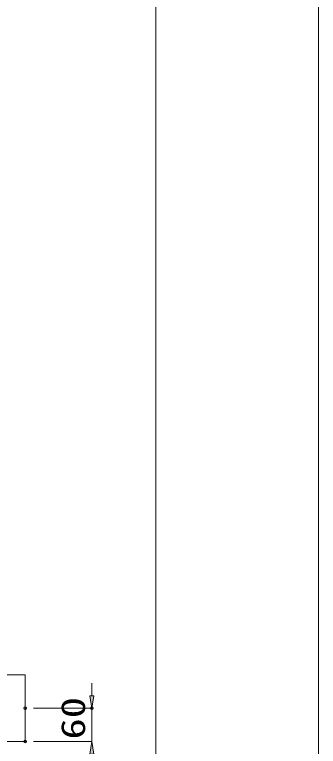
# Model space of a CAD drawing. Units: millimetres, scale not verified. Extents: x 0 to 6300, y 0 to 4455.
# Drawn here: x 5754 to 6300, y 805 to 2123 of the extents above; entities that cross this region are included whole.
import ezdxf
from ezdxf.enums import TextEntityAlignment as Align

# ---------------------------------------------------------------- set-up
doc = ezdxf.new("R2010")
doc.units = ezdxf.units.MM
doc.header["$LTSCALE"] = 10
doc.header["$PDMODE"] = 32
doc.header["$PDSIZE"] = 5
doc.linetypes.add('USER1', pattern=[1.5, 0.75, -0.75])
for name, color, linetype, lineweight in [('Defpoints_3', 7, 'Continuous', 13), ('S-1', 2, 'USER1', 13), ('S-Dim', 1, 'Continuous', 13), ('TTL-FRAM', 3, 'Continuous', 13)]:
    doc.layers.add(name, color=color, linetype=linetype, lineweight=lineweight)
doc.styles.add('ＭＳ ゴシック', font='')
doc.styles.get('ＭＳ ゴシック').set_extended_font_data('MS Gothic')

msp = doc.modelspace()

# ---------------------------------------------------------------- hatches: boundary and pattern name
at = {"layer": 'S-Dim'}
for points in [[(5888.75, 896.64), (5896.25, 896.64), (5892.5, 874.14)], [(5888.75, 791.64), (5896.25, 791.64), (5892.5, 814.14)]]:
    msp.add_hatch(color=256, dxfattribs=at).paths.add_polyline_path(points)

# ---------------------------------------------------------------- linework, layer by layer
at = {"layer": 'Defpoints_3'}
msp.add_line((6300, 0), (6300, 4455), dxfattribs=at)
for p in [(5772.5, 874.14), (5892.5, 874.14), (5772.5, 814.14), (5772.5, 814.14)]:
    msp.add_point(p, dxfattribs=at)
at = {"layer": 'S-1', "linetype": 'Continuous'}
for p, q in [((5172.5, 934.14), (5772.5, 934.14)), ((5772.5, 934.14), (5772.5, 814.14)), ((5772.5, 814.14), (4931.5, 814.14))]:
    msp.add_line(p, q, dxfattribs=at)
at = {"layer": 'S-Dim'}
for p, q in [((5892.5, 896.64), (5892.5, 919.14)), ((5787.5, 874.14), (5892.5, 874.14)), ((5892.5, 814.14), (5892.5, 874.14)), ((5787.5, 814.14), (5892.5, 814.14))]:
    msp.add_line(p, q, dxfattribs=at)
for points in [[(5888.75, 896.64), (5896.25, 896.64), (5892.5, 874.14)], [(5888.75, 791.64), (5896.25, 791.64), (5892.5, 814.14)]]:
    msp.add_lwpolyline(points, close=True, dxfattribs=at)
at = {"layer": 'TTL-FRAM'}
msp.add_line((6007.5, 4132.5), (6007.5, 127.5), dxfattribs=at)

# ---------------------------------------------------------------- texts
at = {"layer": 'S-Dim', "style": 'ＭＳ ゴシック', "width": 1.3}
msp.add_text('60', height=43.3, rotation=90, dxfattribs=at).set_placement((5893.33, 817.74), align=Align.BOTTOM_LEFT)

doc.saveas('drawing.dxf')
